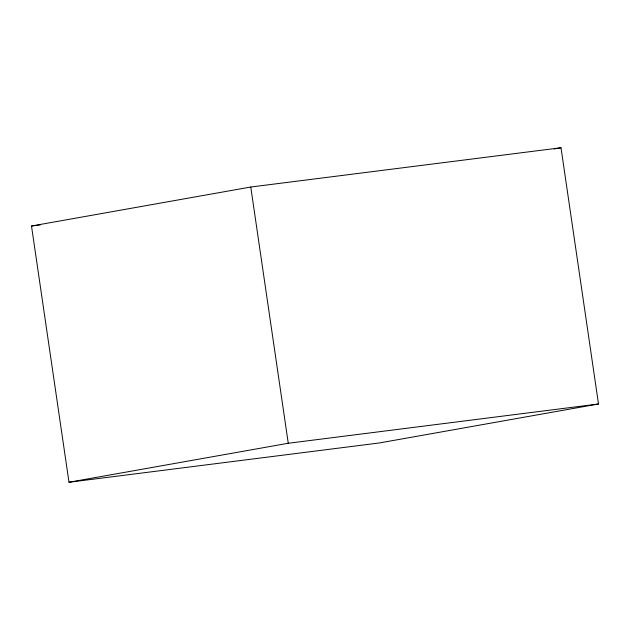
<?xml version="1.0" encoding="UTF-8"?>
<svg xmlns="http://www.w3.org/2000/svg" width="630" height="630" viewBox="0 0 630 630"><rect width="100%" height="100%" fill="white"/><g stroke="black" fill="none" stroke-linecap="round" stroke-linejoin="round"><path stroke-width="0.94" d="M31.5 226.012L250.764 187.023L561.007 147.751L598.5 403.988L379.236 442.977L68.993 482.249L31.5 226.012L40.281 224.902M554.242 148.956L561.007 147.751M68.993 482.249L288.257 443.26L598.5 403.988M250.764 187.023L288.257 443.26"/></g></svg>
